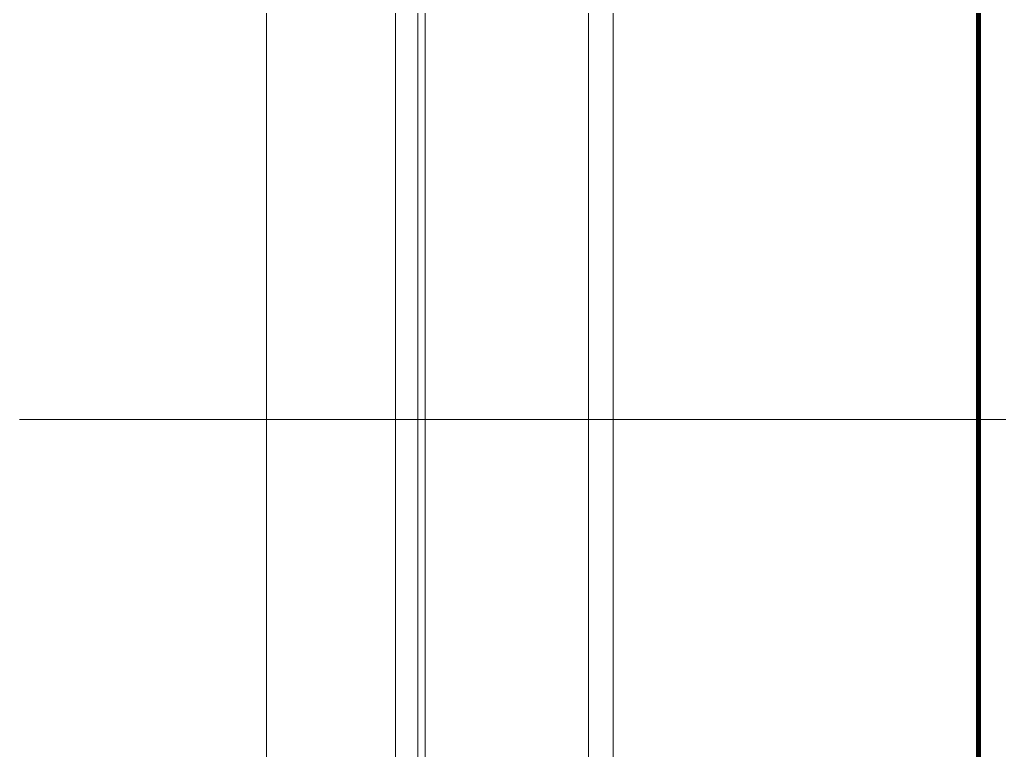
# Model space of a CAD drawing. Extents: x -1073 to 35213, y -1180 to 6950.
# Drawn here: x 6080.8 to 6278.9, y 1685.7 to 1833.4 of the extents above; entities that cross this region are included whole.
import ezdxf

# ---------------------------------------------------------------- set-up
doc = ezdxf.new("R2010")
doc.units = 0
doc.header["$LTSCALE"] = 25
doc.linetypes.add('HIDDEN2', pattern=[4.7624999999999975, 3.174999999999998, -1.587499999999999])
doc.layers.get('0').update_dxf_attribs({"color": 9, "lineweight": 9})
for name, color, linetype, lineweight in [('06D', 9, 'Continuous', 9), ('15', 9, 'Continuous', 9), ('21', 9, 'Continuous', 9), ('24', 9, 'Continuous', 9)]:
    doc.layers.add(name, color=color, linetype=linetype, lineweight=lineweight)

# ---------------------------------------------------------------- blocks, each defined once
blk = doc.blocks.new('p-aks_vw')
at = {"layer": '24', "ltscale": 2}
blk.add_lwpolyline([(5679.999995694046, 1440.000000000411), (5974.999995580102, 1440.000000000411)], dxfattribs=at)
blk = doc.blocks.new('p-cephe-onkisim')
at = {"layer": '06D'}
for points in [[(-70.1095585608, 2344.985013291124), (-70, 68.42727035210635)], [(0, 2276.499999999935), (0, 68)]]:
    blk.add_lwpolyline(points, dxfattribs=at)
blk.add_lwpolyline([(-38, 794.5), (-5, 794.5), (-5, 1709.499999999985), (-38, 1709.499999999985)], close=True, dxfattribs=at)
at = {"layer": '15', "linetype": 'Continuous'}
blk.add_lwpolyline([(-44, 1711.170208974823), (-39.5, 1711.170208974823), (-39.5000000000091, 1482.874977667604), (-44.00000000000909, 1482.874977667604)], close=True, dxfattribs=at)
blk = doc.blocks.new('p-cephe-onkisim-toplam')
blk.add_blockref('p-cephe-onkisim', (0, 0))

msp = doc.modelspace()

# ---------------------------------------------------------------- linework, layer by layer
at = {"layer": '21', "linetype": 'HIDDEN2', "ltscale": 0.1, "const_width": 1}
msp.add_lwpolyline([(5944.633004378702, 2029.502401471189), (5944.633004378702, 629.5024014711889), (6274.633004378702, 629.5024014711889), (6274.633004378702, 2029.502401471189)], close=True, dxfattribs=at)

# ---------------------------------------------------------------- block references
msp.add_blockref('p-cephe-onkisim-toplam', (6200.838333276035, 192.4999510864691))
at = {"layer": '24'}
msp.add_blockref('p-aks_vw', (400.8383332760277, 312.5000000020336), dxfattribs=at)

doc.saveas('drawing.dxf')
